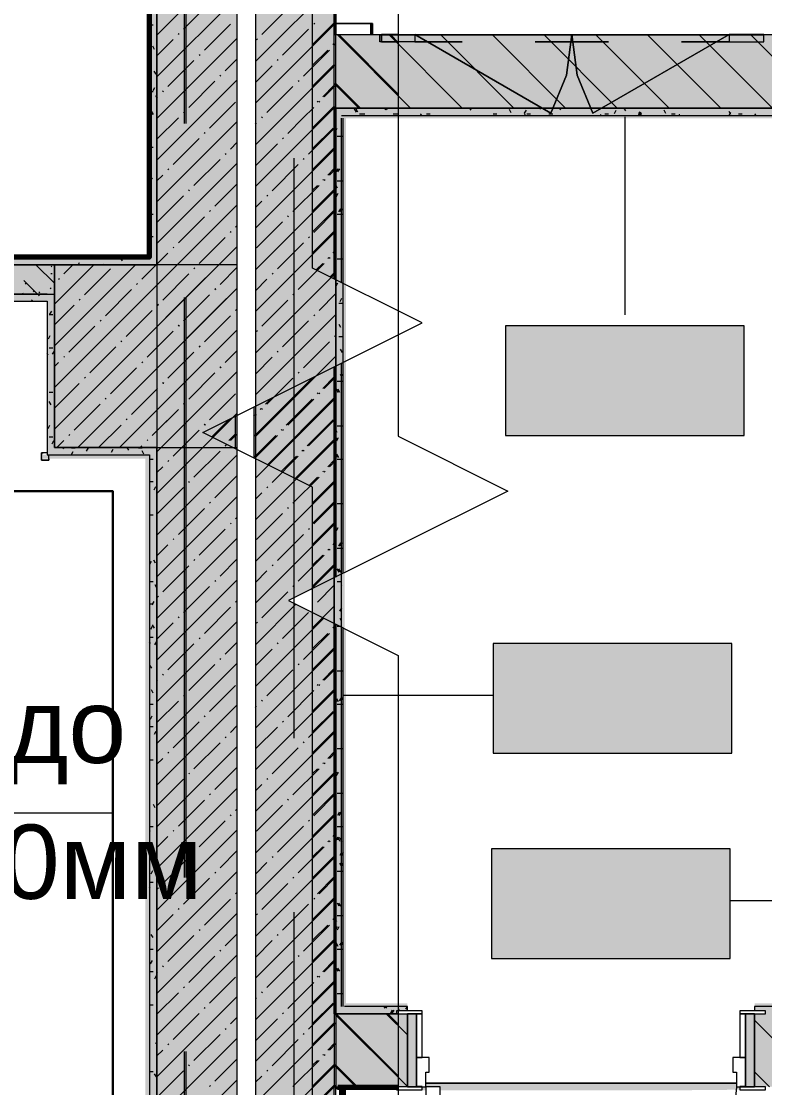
# Model space of a CAD drawing. Header units: millimetres. Extents: x -3817 to 677485, y -22715 to 103890.
# Drawn here: x 411392 to 413426, y 15317 to 18235 of the extents above; entities that cross this region are included whole.
import ezdxf

# ---------------------------------------------------------------- set-up
doc = ezdxf.new("R2010")
doc.units = ezdxf.units.MM
doc.layers.add('PDF _Геометрия', color=7, linetype='Continuous', true_color=0x1d1d1d)
doc.layers.add('PDF _Сплошная заливка', color=7, linetype='Continuous', true_color=0xffffff)
doc.layers.add('PDF _Текст', color=7, linetype='Continuous')
doc.styles.add('PDF GOST-Common', font='arial.ttf')

msp = doc.modelspace()

# ---------------------------------------------------------------- hatches: boundary and pattern name
at = {"layer": 'PDF _Сплошная заливка', "transparency": 33554559}
h = msp.add_hatch(color=256, dxfattribs=at)
h.paths.add_polyline_path([(411982.9, 17069), (411982.9, 17449), (411762.9, 17449), (411762.9, 17069)], flags=0)
h.paths.add_polyline_path([(411982.9, 21019), (411982.9, 24619), (411762.9, 24619), (411762.9, 21019), (411771.4, 21019)], flags=0)
h.paths.add_polyline_path([(411982.9, 25119), (411982.9, 28519), (411762.9, 28519), (411762.9, 25119), (411887, 25119)], flags=0)
h = msp.add_hatch(color=256, dxfattribs=at)
h.paths.add_polyline_path([(411762.9, 17589), (411762.9, 19279), (411754.9, 19279), (411754.9, 19309), (411742.9, 19309), (411742.9, 17589)], flags=0)
h.paths.add_polyline_path([(411742.9, 20409), (411754.9, 20409), (411756.2, 20439), (411762.9, 20439), (411762.9, 20519), (411742.9, 20519), (411742.9, 20460.3)], flags=0)
h = msp.add_hatch(color=256, dxfattribs=at)
h.paths.add_polyline_path([(411762.9, 17449), (411982.9, 17449), (411982.9, 19309), (411762.9, 19309), (411762.9, 17569)], flags=0)
h.paths.add_polyline_path([(411762.9, 20409), (411982.9, 20410.6), (411982.9, 20519), (411762.9, 20519), (411762.9, 20410.6)], flags=0)
for points in [[(412189.3, 17970), (412248.6, 17970), (412248.6, 19308.3), (412189.3, 19308.3), (412189.3, 17972.2)], [(413148.6, 17998), (413548.6, 17998), (413548.6, 18198), (412248.6, 18198), (412248.6, 17998), (412502.1, 17998)], [(416128.6, 17978), (416128.6, 17998), (412248.6, 17998), (412248.6, 17978), (416120.6, 17978)], [(412252.9, 12319), (412252.9, 16585.1), (412123.6, 16649.8), (412252.9, 16714.4), (412252.9, 17970), (412032.9, 17970), (412032.9, 12319)], [(412401, 15519), (412422.9, 15519), (412422.9, 15539), (412272.9, 15539), (412272.9, 15519)], [(412262.9, 15319), (412423.6, 15321.1), (412422.9, 15519), (412252.9, 15519), (412252.9, 15319)], [(413373.6, 15319), (413398.6, 15319), (413398.6, 15519), (413373.6, 15519), (413373.6, 15355)]]:
    msp.add_hatch(color=256, dxfattribs=at).paths.add_polyline_path(points)
h = msp.add_hatch(color=256, dxfattribs=at)
h.paths.add_polyline_path([(412189.3, 12319), (412248.6, 12319), (412248.6, 17289.6), (412028.6, 17179.6), (412028.6, 17040.3), (412189.3, 16959.9), (412189.3, 13268.1)], flags=0)
h.paths.add_polyline_path([(412248.6, 17530.3), (412248.6, 17970), (412189.3, 17970), (412189.3, 17559.9)], flags=0)
h = msp.add_hatch(color=256, dxfattribs=at)
h.paths.add_polyline_path([(412268.6, 15519), (412268.6, 17299.6), (412248.6, 17289.6), (412248.6, 15519)], flags=0)
h.paths.add_polyline_path([(412268.6, 17520.3), (412268.6, 17978), (412248.6, 17978), (412248.6, 17530.3), (412250.9, 17529.1)], flags=0)
h = msp.add_hatch(color=256, dxfattribs=at)
h.paths.add_polyline_path([(412272.9, 15519), (412272.9, 16575.1), (412252.9, 16585.1), (412252.9, 15519)], flags=0)
h.paths.add_polyline_path([(412252.9, 16714.4), (412272.9, 16724.4), (412272.9, 17978), (412252.9, 17978), (412252.9, 16949.8)], flags=0)
at = {"layer": 'PDF _Сплошная заливка', "true_color": 0x73b588, "transparency": 33554559}
for points in [[(414441.5, 17970), (416120.6, 17970), (416120.6, 17978), (412268.6, 17978), (412268.6, 17970), (413148.6, 17970)], [(412280.9, 17970), (412423.6, 17970.3), (412423.6, 17978), (412272.9, 17978), (412272.9, 17970)], [(412423.6, 15539), (412423.6, 15547), (412280.9, 15547), (412280.9, 15539), (412401, 15539)]]:
    msp.add_hatch(color=103, dxfattribs=at).paths.add_polyline_path(points)
h = msp.add_hatch(color=103, dxfattribs=at)
h.paths.add_polyline_path([(412280.9, 15539), (412280.9, 16571.1), (412272.9, 16575.1), (412272.9, 15539)], flags=0)
h.paths.add_polyline_path([(412272.9, 16724.4), (412280.9, 16728.4), (412280.9, 17970), (412272.9, 17970), (412272.9, 16949.8)], flags=0)
at = {"layer": 'PDF _Сплошная заливка', "transparency": 33554559}
h = msp.add_hatch(color=256, dxfattribs=at)
h.paths.add_polyline_path([(408882.9, 17569), (408882.9, 17577), (408912.9, 17577), (408912.9, 17589), (405862.9, 17589), (405862.9, 17577), (405892.9, 17577), (405892.9, 17569), (407520.3, 17569)], flags=0)
h.paths.add_polyline_path([(410521, 17569), (411762.9, 17569), (411762.9, 17589), (410012.9, 17589), (410012.9, 17577), (410042.9, 17577), (410042.9, 17569)], flags=0)
h.paths.add_polyline_path([(402537.7, 17569), (402537.7, 17577), (402567.7, 17577), (402567.7, 17589), (400822.9, 17589), (400822.9, 17569), (402342.9, 17569)], flags=0)
h.paths.add_polyline_path([(404732.9, 17569), (404732.9, 17577), (404762.9, 17577), (404762.9, 17589), (403667.7, 17589), (403667.7, 17577), (403697.7, 17577), (403697.7, 17569), (404519.5, 17569)], flags=0)
h = msp.add_hatch(color=256, dxfattribs=at)
h.paths.add_polyline_path([(407882.7, 17489), (408912.9, 17489), (408912.9, 17569), (406362.9, 17569), (406362.9, 17489), (407520.3, 17489)], flags=0)
h.paths.add_polyline_path([(411482.9, 17489), (411482.9, 17569), (410012.9, 17569), (410012.9, 17489), (411462.9, 17489)], flags=0)
h.paths.add_polyline_path([(403667.7, 17489), (404762.9, 17489), (404762.9, 17569), (403667.7, 17569)], flags=0)
h.paths.add_polyline_path([(402342.9, 17489), (402567.7, 17489), (402567.7, 17569), (402342.9, 17569)], flags=0)
h = msp.add_hatch(color=256, dxfattribs=at)
h.paths.add_polyline_path([(411462.9, 17469), (411462.9, 17489), (410042.9, 17489), (410042.9, 17481), (410012.9, 17481), (410012.9, 17469), (410521, 17469)], flags=0)
h.paths.add_polyline_path([(408262.7, 17469), (408912.9, 17469), (408912.9, 17481), (408882.9, 17481), (408882.9, 17489), (408262.7, 17489)], flags=0)
h = msp.add_hatch(color=256, dxfattribs=at)
h.paths.add_polyline_path([(412396.7, 15519), (412418.6, 15519), (412418.6, 15527), (412448.6, 15527), (412448.6, 15539), (412268.6, 15539), (412268.6, 15519)], flags=0)
h.paths.add_polyline_path([(413768.6, 15519), (413768.6, 15539), (413398.6, 15539), (413398.6, 15527), (413428.6, 15527), (413428.6, 15519)], flags=0)
at = {"layer": 'PDF _Сплошная заливка', "true_color": 0x73b588, "transparency": 33554559}
h = msp.add_hatch(color=103, dxfattribs=at)
h.paths.add_polyline_path([(413748.6, 15539), (413748.6, 15547), (413398.6, 15547), (413398.6, 15539)], flags=0)
h.paths.add_polyline_path([(412396.7, 15539), (412448.6, 15539), (412448.6, 15547), (412276.6, 15547), (412276.6, 15539)], flags=0)
at = {"layer": 'PDF _Сплошная заливка', "transparency": 33554559}
h = msp.add_hatch(color=256, dxfattribs=at)
h.paths.add_polyline_path([(414598.6, 15319), (414778.6, 15319), (414778.6, 15519), (414598.6, 15519), (414598.6, 15399)], flags=0)
h.paths.add_polyline_path([(412448.6, 15319), (412448.6, 15519), (412248.6, 15519), (412248.6, 15319), (412418.6, 15319)], flags=0)
h.paths.add_polyline_path([(413428.6, 15319), (413898.6, 15319), (413898.6, 15519), (413398.6, 15519), (413398.6, 15319)], flags=0)
at = {"layer": 'PDF _Сплошная заливка', "true_color": 0x494949, "transparency": 33554559}
h = msp.add_hatch(color=251, dxfattribs=at)
h.paths.add_polyline_path([(413148.6, 15309), (413358.6, 15311), (413358.6, 15319), (413348.6, 15319), (413348.6, 15329), (412498.6, 15329), (412498.6, 15319), (412538.6, 15319), (412538.6, 15309)], flags=0)
h.paths.add_polyline_path([(412448.6, 15309), (412498.6, 15309), (412498.6, 15319), (412488.6, 15319), (412488.6, 15311), (412448.6, 15311)], flags=0)

# ---------------------------------------------------------------- linework, layer by layer
at = {"layer": 'PDF _Геометрия', "color": 7, "lineweight": 9}
for points in [[(412189.3, 5220.1), (412189.3, 16959.9), (411889.3, 17109.9), (412489.3, 17409.9), (412189.3, 17559.9), (412189.3, 29299.8)], [(412423.6, 29299.8), (412423.6, 17099.8), (412723.6, 16949.8), (412123.6, 16649.8), (412423.6, 16499.8), (412423.6, 4299.8)], [(412248.6, 18415.3), (412248.6, 18199), (412422.4, 18199)], [(412252.9, 18415.3), (412252.9, 18199), (412423.6, 18199), (412377.9, 18199)], [(413374.9, 18199), (413548.6, 18199), (413548.6, 18415.3)], [(412032.9, 18198), (412032.9, 17998), (412032.9, 17978)], [(412248.6, 17998), (413548.6, 17998), (412248.6, 17998), (412248.6, 17978), (412248.6, 17970), (412248.6, 17837.9), (412248.6, 17785.7), (412248.6, 17530.3), (412248.6, 17785.7), (412248.6, 17837.9), (412248.6, 17970), (412248.6, 17978), (412248.6, 17998), (412248.6, 18198)], [(412252.9, 17998), (412423.6, 17998), (412252.9, 17998), (412252.9, 17978), (412252.9, 17970), (412252.9, 17837.9), (412252.9, 17785.7), (412252.9, 16714.4), (412252.9, 17785.7), (412252.9, 17837.9), (412252.9, 17970), (412252.9, 17978), (412252.9, 17998), (412252.9, 18198)], [(412373.6, 18199), (412468.6, 18199), (412841, 17984), (412884, 18087.7), (412898.6, 18199), (412913.3, 18087.7), (412956.2, 17984), (413328.6, 18199)], [(413423.6, 18199), (413328.6, 18199), (412956.2, 17984), (412913.3, 18087.7), (412898.6, 18199), (412884, 18087.7), (412841, 17984), (412468.6, 18199)], [(412739.9, 18199), (413057.4, 18199)], [(413198.7, 18179), (413328.6, 18179), (413198.7, 18179)], [(412268.6, 17978), (416120.6, 17978)], [(412268.6, 17520.3), (412268.6, 17785.7), (412268.6, 17837.9), (412268.6, 17970)], [(412272.9, 17978), (412423.6, 17978)], [(412272.9, 16724.4), (412272.9, 17785.7), (412272.9, 17837.9), (412272.9, 17970)], [(413043.5, 17974), (413043.5, 17432.1)], [(411741.9, 17589), (410012.9, 17589)], [(411462.9, 17489), (410042.9, 17489), (411462.9, 17489), (411482.9, 17489)], [(412248.6, 15519), (412248.6, 17289.6), (412248.6, 15519), (412268.6, 15519), (412396.7, 15519), (412418.6, 15519), (412396.7, 15519), (412268.6, 15519), (412248.6, 15519), (412248.6, 15319)], [(412268.6, 15539), (412268.6, 17299.6)], [(411971.1, 17069), (411978.6, 17069), (411978.6, 17154.6)], [(411462.9, 17054), (411447.4, 17054), (411447.4, 17034.5), (411467.4, 17034.5), (411447.4, 17034.5), (411447.4, 17054), (411451.9, 17054)], [(411467.4, 17038), (411467.4, 17034.5), (411467.4, 17049)], [(412252.9, 15519), (412252.9, 16585.1), (412252.9, 15519), (412272.9, 15519), (412401, 15519), (412422.9, 15519), (412401, 15519), (412272.9, 15519), (412252.9, 15519), (412252.9, 15319)], [(412272.9, 15539), (412272.9, 16575.1)], [(412272.6, 16390.7), (412683.6, 16390.7)], [(410350.5, 16068.8), (411642.9, 16068.8)], [(413744.6, 15828.3), (413332.1, 15828.3)], [(412448.6, 15539), (412396.7, 15539), (412276.6, 15539)], [(412423.6, 15539), (412401, 15539), (412280.9, 15539)], [(413748.6, 15539), (413398.6, 15539)], [(412258.6, 15319), (412418.6, 15319)], [(412262.9, 15319), (412422.9, 15319)]]:
    msp.add_lwpolyline(points, dxfattribs=at)
at = {"layer": 'PDF _Геометрия', "color": 9, "lineweight": 9, "true_color": 0xc0c0c0}
for points in [[(412272.9, 19210), (412272.9, 19328.3), (412252.9, 19328.3), (412252.9, 19189), (412272.9, 19189), (412423.6, 19189), (412252.9, 19189), (412252.9, 19308.3), (412032.9, 19308.3), (412032.9, 18198), (412032.9, 17998), (412032.9, 12319), (412252.9, 12319), (412252.9, 15319), (412262.9, 15319)], [(411754.9, 19309), (411742.9, 19309), (411742.9, 17589)], [(411982.9, 13469), (411982.9, 17069), (411982.9, 17449), (411982.9, 19308.3)], [(412377.9, 18198), (412423.6, 18198), (412252.9, 18198), (412252.9, 18969), (412423.6, 18969)], [(412373.6, 18198), (413423.6, 18198)], [(410012.9, 17481), (410012.9, 17469), (411462.9, 17469), (411462.9, 17069), (411462.9, 17049), (411742.9, 17049), (411742.9, 13719), (408350.6, 13719)], [(412028.6, 17179.6), (412028.6, 17040.3)], [(411978.6, 17065.3), (411978.6, 17069), (411978.6, 17154.6)], [(412448.6, 15527), (412448.6, 15539)], [(413398.6, 15539), (413398.6, 15527)], [(412448.6, 15319), (412448.6, 15519)], [(413398.6, 15519), (413398.6, 15319)], [(412189.3, 12319), (412248.6, 12319), (412248.6, 15319), (412258.6, 15319)]]:
    msp.add_lwpolyline(points, dxfattribs=at)
at = {"layer": 'PDF _Геометрия', "color": 231, "lineweight": 70, "true_color": 0xff80c0}
for points in [[(411742.9, 17589), (411742.9, 19309), (411741.9, 19309), (411741.9, 17590), (410012.9, 17590), (410012.9, 17589)], [(412258.6, 15319), (412258.6, 15318), (412268.6, 15318), (412268.6, 12519), (412269.6, 12519), (412269.6, 15318), (412418.6, 15318)], [(412262.9, 15319), (412262.9, 15318), (412272.9, 15318), (412272.9, 12519), (412273.9, 12519), (412273.9, 15318), (412422.9, 15318)]]:
    msp.add_lwpolyline(points, dxfattribs=at)
at = {"layer": 'PDF _Геометрия', "color": 7, "lineweight": 9}
for points in [[(411762.9, 17589), (411762.9, 19279), (411762.9, 17589), (411762.9, 17569)], [(412468.6, 18199), (412468.6, 18179), (412373.6, 18179), (412373.6, 18199)], [(412468.6, 18199), (412468.6, 18179), (412373.6, 18179), (412373.6, 18199)], [(412423.6, 18199), (412377.9, 18199), (412377.9, 18179), (412423.6, 18179), (412377.9, 18179), (412377.9, 18199)], [(413328.6, 18199), (413328.6, 18179), (413423.6, 18179), (413423.6, 18199)], [(413328.6, 18199), (413328.6, 18179), (413423.6, 18179), (413423.6, 18199)], [(412468.6, 18179), (412598.6, 18179)], [(412798.6, 18179), (412998.7, 18179)], [(411482.9, 17569), (410042.9, 17569)], [(411982.9, 17069), (411982.9, 17569), (411482.9, 17569), (411482.9, 17069)], [(413370, 17402), (412716.9, 17402), (412716.9, 17102), (413370, 17102)], [(413336.7, 16532.6), (412683.6, 16532.6), (412683.6, 16232.6), (413336.7, 16232.6)], [(413332.1, 15970.2), (412679, 15970.2), (412679, 15670.2), (413332.1, 15670.2)], [(412498.6, 15329), (413348.6, 15329)]]:
    msp.add_lwpolyline(points, close=True, dxfattribs=at)
at = {"layer": 'PDF _Геометрия', "color": 9, "lineweight": 9, "true_color": 0xc0c0c0}
for points in [[(412248.6, 18969), (413548.6, 18969), (413548.6, 17998), (413768.6, 17998), (413548.6, 17998), (413548.6, 18198), (412248.6, 18198)], [(411482.9, 17489), (411482.9, 17569), (411762.9, 17569), (411762.9, 17449), (411762.9, 17069), (411762.9, 13719), (411762.9, 17069), (411742.9, 17069), (411482.9, 17069)]]:
    msp.add_lwpolyline(points, close=True, dxfattribs=at)
at = {"layer": 'PDF _Геометрия', "color": 253, "lineweight": 9, "true_color": 0xaaaaaa}
for points in [[(411838.6, 17955.9), (411838.6, 18590.9)], [(411842.9, 17955.9), (411842.9, 18590.9)], [(412373.6, 18198), (412523.6, 18198)], [(412377.9, 18198), (412423.6, 18198)], [(412673.6, 18198), (412823.6, 18198)], [(412973.6, 18198), (413123.6, 18198)], [(413273.6, 18198), (413423.6, 18198)], [(412373.6, 17998), (412523.6, 17998)], [(412377.9, 17998), (412423.6, 17998)], [(412673.6, 17998), (412823.6, 17998)], [(412973.6, 17998), (413123.6, 17998)], [(413273.6, 17998), (413423.6, 17998)], [(412138.6, 16273.6), (412138.6, 17861.1)], [(411838.6, 15892.2), (411838.6, 17479.7)], [(411842.9, 15892.2), (411842.9, 17479.7)], [(412138.6, 15162.3), (412138.6, 15797.3)], [(411838.6, 14780.9), (411838.6, 15415.9)], [(411842.9, 14780.9), (411842.9, 15415.9)], [(413348.6, 15319), (413332.3, 15153.2), (413283.9, 14993.7), (413205.4, 14846.8), (413099.7, 14718), (412970.9, 14612.3), (412823.9, 14533.7), (412664.5, 14485.3), (412498.6, 14469)]]:
    msp.add_lwpolyline(points, dxfattribs=at)
at = {"layer": 'PDF _Геометрия', "lineweight": 9}
for points in [[(411762.9, 18197.5), (411982.9, 18417.6)], [(412032.9, 18125.4), (412252.9, 18345.4)], [(411762.9, 18083.5), (411982.9, 18303.5)], [(411836.2, 18213.8), (411907.4, 18285.1)], [(412050, 18199.5), (412121.3, 18270.8)], [(411893.2, 18156.8), (411964.5, 18228)], [(412032.9, 18011.4), (412252.9, 18231.4)], [(412107, 18142.5), (412178.3, 18213.8)], [(412189.3, 18172), (412248.6, 18231.4)], [(412192.6, 18228), (412194.9, 18230.4)], [(411762.9, 17969.5), (411982.9, 18189.5)], [(411762.9, 18140.5), (411807.6, 18185.3)], [(411821.9, 18199.5), (411824.3, 18201.9)], [(412035.7, 18185.3), (412038.1, 18187.6)], [(412457.3, 17998), (412257.3, 18198)], [(412423.6, 18036), (412261.6, 18198)], [(412598.8, 17998), (412398.7, 18198)], [(412423.6, 18177.4), (412403, 18198)], [(412740.2, 17998), (412540.2, 18198)], [(412881.6, 17998), (412681.6, 18198)], [(413023, 17998), (412823, 18198)], [(413164.4, 17998), (412964.4, 18198)], [(413305.9, 17998), (413105.9, 18198)], [(413447.3, 17998), (413247.3, 18198)], [(413548.6, 18038.1), (413388.7, 18198)], [(412164, 18085.5), (412235.3, 18156.8)], [(412189.3, 18115), (412231.1, 18156.8)], [(412245.3, 18171), (412247.7, 18173.4)], [(412249.6, 18171), (412252, 18173.4)], [(411793.4, 18057), (411864.7, 18128.3)], [(411878.9, 18142.5), (411881.3, 18144.9)], [(411950.2, 18099.7), (411982.9, 18132.4)], [(412092.8, 18128.3), (412095.1, 18130.6)], [(412032.9, 17897.3), (412105.6, 17970), (412252.9, 18117.3)], [(412032.9, 18068.4), (412078.5, 18114)], [(412189.3, 18058), (412248.6, 18117.3)], [(411762.9, 17855.4), (411982.9, 18075.4)], [(411850.4, 17999.9), (411921.7, 18071.2)], [(411935.9, 18085.5), (411938.3, 18087.9)], [(412149.8, 18071.2), (412152.2, 18073.6)], [(411779.1, 18042.7), (411781.5, 18045.1)], [(412064.3, 17985.7), (412135.5, 18057)], [(412216.8, 18028.5), (412248.6, 18060.3)], [(412221.1, 18028.5), (412252.9, 18060.3)], [(412315.9, 17998), (412248.6, 18065.3)], [(412320.2, 17998), (412252.9, 18065.3)], [(411762.9, 18026.5), (411764.9, 18028.5)], [(411907.4, 17942.9), (411978.7, 18014.2)], [(412202.6, 18014.2), (412204.9, 18016.6)], [(412206.8, 18014.2), (412209.2, 18016.6)], [(411836.2, 17985.7), (411838.5, 17988.1)], [(412032.9, 17783.3), (412219.6, 17970), (412252.9, 18003.3)], [(412121.3, 17928.7), (412162.6, 17970), (412192.6, 17999.9)], [(412189.3, 17943.9), (412215.4, 17970), (412248.6, 18003.3)], [(411762.9, 17912.4), (411821.9, 17971.4)], [(411762.9, 17741.4), (411982.9, 17961.4)], [(412032.9, 17954.3), (412035.7, 17957.2)], [(412050, 17971.4), (412052.4, 17973.8)], [(411893.2, 17928.7), (411895.5, 17931)], [(412178.3, 17871.6), (412249.6, 17942.9)], [(412189.3, 17886.9), (412245.3, 17942.9)], [(411807.6, 17843.1), (411878.9, 17914.4)], [(411964.5, 17885.9), (411982.9, 17904.3)], [(412032.9, 17840.3), (412092.8, 17900.2)], [(412107, 17914.4), (412109.4, 17916.8)], [(411950.2, 17871.6), (411952.6, 17874)], [(412032.9, 17669.2), (412252.9, 17889.2)], [(412189.3, 17829.9), (412248.6, 17889.2)], [(411762.9, 17627.3), (411982.9, 17847.3)], [(411864.7, 17786.1), (411935.9, 17857.4)], [(412078.5, 17771.8), (412149.8, 17843.1)], [(412164, 17857.4), (412166.4, 17859.8)], [(411762.9, 17798.4), (411779.1, 17814.6)], [(411793.4, 17828.9), (411795.8, 17831.2)], [(412231.1, 17814.6), (412248.6, 17832.2)], [(412235.3, 17814.6), (412252.9, 17832.2)], [(411921.7, 17729.1), (411982.9, 17790.3)], [(412135.5, 17714.8), (412206.8, 17786.1)], [(412189.3, 17772.9), (412202.6, 17786.1)], [(412216.8, 17800.4), (412219.2, 17802.7)], [(412221.1, 17800.4), (412223.4, 17802.7)], [(411764.9, 17686.3), (411836.2, 17757.6)], [(411850.4, 17771.8), (411852.8, 17774.2)], [(412032.9, 17555.2), (412252.9, 17775.2)], [(412064.3, 17757.6), (412066.6, 17760)], [(412189.3, 17715.8), (412248.6, 17775.2)], [(411762.9, 17513.3), (411982.9, 17733.3)], [(412032.9, 17726.2), (412050, 17743.3)], [(412189.3, 17658.8), (412248.6, 17718.1)], [(412192.6, 17657.8), (412252.9, 17718.1)], [(411821.9, 17629.3), (411893.2, 17700.6)], [(411907.4, 17714.8), (411909.8, 17717.2)], [(412121.3, 17700.6), (412123.6, 17702.9)], [(411964.5, 17657.8), (411966.8, 17660.2)], [(411978.7, 17672.1), (411982.9, 17676.2)], [(412032.9, 17441.1), (412252.9, 17661.1)], [(412035.7, 17615), (412107, 17686.3)], [(412189.3, 17601.8), (412248.6, 17661.1)], [(411878.9, 17572.3), (411950.2, 17643.5)], [(412178.3, 17643.5), (412180.7, 17645.9)], [(411762.9, 17399.2), (411812.7, 17449), (411982.9, 17619.2)], [(411762.9, 17570.3), (411793.4, 17600.8)], [(411807.6, 17615), (411810, 17617.4)], [(412092.8, 17558), (412164, 17629.3)], [(412245.3, 17600.8), (412248.6, 17604.1)], [(412249.6, 17600.8), (412252.9, 17604.1)], [(412149.8, 17501), (412221.1, 17572.3)], [(412199.4, 17554.9), (412216.8, 17572.3)], [(412231.1, 17586.5), (412233.4, 17588.9)], [(412235.3, 17586.5), (412237.7, 17588.9)], [(411482.9, 17461.4), (411590.5, 17569)], [(411482.9, 17347.3), (411704.6, 17569)], [(411482.9, 17233.3), (411818.6, 17569)], [(411482.9, 17119.2), (411932.7, 17569)], [(411508.3, 17543.8), (411533.5, 17569)], [(411565.3, 17486.7), (411636.6, 17558)], [(411722.1, 17529.5), (411761.6, 17569)], [(412032.9, 17327.1), (412252.9, 17547.1)], [(412078.5, 17543.8), (412080.9, 17546.1)], [(412237.4, 17535.9), (412248.6, 17547.1)], [(411494, 17529.5), (411496.4, 17531.9)], [(411707.8, 17515.2), (411710.2, 17517.6)], [(412032.9, 17498.1), (412064.3, 17529.5)], [(411546.7, 17069), (411982.9, 17505.2), (411926.7, 17449), (411762.9, 17285.2)], [(411622.3, 17429.7), (411693.6, 17501)], [(412135.5, 17486.7), (412137.9, 17489.1)], [(412206.8, 17444), (412252.9, 17490)], [(411482.9, 17404.3), (411536.8, 17458.2)], [(411551, 17472.5), (411553.4, 17474.8)], [(412050, 17401.2), (412121.3, 17472.5)], [(411679.3, 17372.7), (411750.6, 17444)], [(412032.9, 17213), (412252.9, 17433)], [(412192.6, 17429.7), (412194.9, 17432.1)], [(411522.5, 17329.9), (411593.8, 17401.2)], [(411608.1, 17415.4), (411610.4, 17417.8)], [(412107, 17344.2), (412178.3, 17415.4)], [(411660.8, 17069), (411982.9, 17391.1), (411762.9, 17171.1)], [(411736.4, 17315.7), (411807.6, 17386.9), (411762.9, 17342.2)], [(412035.7, 17386.9), (412038.1, 17389.3)], [(412249.6, 17372.7), (412252, 17375)], [(411579.5, 17272.9), (411650.8, 17344.2)], [(411665.1, 17358.4), (411667.5, 17360.8)], [(412164, 17287.1), (412235.3, 17358.4)], [(411508.3, 17315.7), (411510.6, 17318)], [(412032.9, 17099), (412252.9, 17319)], [(412032.9, 17270), (412078.5, 17315.7)], [(412092.8, 17329.9), (412095.1, 17332.3)], [(411482.9, 17290.3), (411494, 17301.4)], [(411636.6, 17215.9), (411707.8, 17287.1)], [(411722.1, 17301.4), (411724.5, 17303.8)], [(411565.3, 17258.6), (411567.7, 17261)], [(412028.6, 17099), (412189.9, 17260.2)], [(412064.3, 17187.3), (412135.5, 17258.6)], [(412149.8, 17272.9), (412152.2, 17275.3)], [(412216.8, 17230.1), (412248.6, 17261.9)], [(412221.1, 17230.1), (412252.9, 17261.9)], [(411482.9, 17176.2), (411551, 17244.4)], [(411693.6, 17158.8), (411764.9, 17230.1), (411762.9, 17228.1)], [(411622.3, 17201.6), (411624.7, 17204)], [(412032.9, 16984.9), (412252.9, 17204.9)], [(412060, 17187.3), (412075.8, 17203.2)], [(412065.5, 17021.8), (412248.6, 17204.9)], [(412117, 17130.3), (412188.3, 17201.6)], [(412121.3, 17130.3), (412192.6, 17201.6)], [(412202.6, 17215.9), (412204.9, 17218.2)], [(412206.8, 17215.9), (412209.2, 17218.2)], [(411536.8, 17116.1), (411608.1, 17187.3)], [(411750.6, 17101.8), (411821.9, 17173.1), (411762.9, 17114.1)], [(412045.7, 17173.1), (412048.1, 17175.5)], [(412050, 17173.1), (412052.4, 17175.5)], [(411679.3, 17144.6), (411681.7, 17146.9)], [(412028.6, 17156), (412031.5, 17158.8)], [(412032.9, 17156), (412035.7, 17158.8)], [(412174.1, 17073.3), (412245.3, 17144.6)], [(412178.3, 17073.3), (412249.6, 17144.6)], [(411603.8, 17069), (411665.1, 17130.3)], [(412102.8, 17116.1), (412105.1, 17118.4)], [(412107, 17116.1), (412109.4, 17118.4)], [(411489.7, 17069), (411508.3, 17087.6)], [(411522.5, 17101.8), (411524.9, 17104.2)], [(411736.4, 17087.6), (411738.7, 17089.9)], [(412028.6, 17041.9), (412088.5, 17101.8)], [(412032.9, 17041.9), (412092.8, 17101.8)], [(412032.9, 16870.9), (412252.9, 17090.9)], [(412141.6, 16983.8), (412248.6, 17090.9)], [(411717.8, 17069), (411722.1, 17073.3)], [(411762.9, 17057.1), (411774.8, 17069)], [(411762.9, 16943), (411888.9, 17069)], [(411762.9, 16829), (411982.9, 17049)], [(411807.6, 17044.8), (411831.9, 17069)], [(411864.7, 16987.8), (411935.9, 17059)], [(412159.8, 17059), (412162.2, 17061.4)], [(412164, 17059), (412166.4, 17061.4)], [(411793.4, 17030.5), (411795.8, 17032.9)], [(412078.5, 16973.5), (412149.8, 17044.8)], [(412103.6, 17002.8), (412145.5, 17044.8)], [(412231.1, 17016.3), (412248.6, 17033.8)], [(412235.3, 17016.3), (412252.9, 17033.8)], [(411762.9, 17000), (411779.1, 17016.3)], [(411921.7, 16930.7), (411982.9, 16991.9)], [(412135.5, 16916.5), (412206.8, 16987.8)], [(412179.6, 16964.8), (412202.6, 16987.8)], [(412216.8, 17002), (412219.2, 17004.4)], [(412221.1, 17002), (412223.4, 17004.4)], [(411764.9, 16888), (411836.2, 16959.2)], [(411850.4, 16973.5), (411852.8, 16975.9)], [(412032.9, 16756.8), (412252.9, 16976.8)], [(412064.3, 16959.2), (412066.6, 16961.6)], [(412189.3, 16917.5), (412248.6, 16976.8)], [(411762.9, 16714.9), (411982.9, 16934.9)], [(412032.9, 16927.9), (412050, 16945)], [(411821.9, 16830.9), (411893.2, 16902.2)], [(411907.4, 16916.5), (411909.8, 16918.9)], [(412121.3, 16902.2), (412123.6, 16904.6)], [(412189.3, 16860.5), (412248.6, 16919.8)], [(412192.6, 16859.5), (412252.9, 16919.8)], [(411978.7, 16873.7), (411982.9, 16877.9)], [(412035.7, 16816.7), (412107, 16888)], [(411878.9, 16773.9), (411950.2, 16845.2)], [(411964.5, 16859.5), (411966.8, 16861.8)], [(412032.9, 16642.8), (412252.9, 16862.8)], [(412178.3, 16845.2), (412180.7, 16847.6)], [(412189.3, 16803.4), (412248.6, 16862.8)], [(411762.9, 16600.9), (411982.9, 16820.9)], [(411807.6, 16816.7), (411810, 16819.1)], [(412092.8, 16759.7), (412164, 16830.9)], [(411762.9, 16771.9), (411793.4, 16802.4)], [(412231.1, 16788.2), (412233.4, 16790.5)], [(412235.3, 16788.2), (412237.7, 16790.5)], [(412245.3, 16802.4), (412248.6, 16805.7)], [(412249.6, 16802.4), (412252.9, 16805.7)], [(411864.7, 16759.7), (411867, 16762)], [(411935.9, 16716.9), (411982.9, 16763.8)], [(412149.8, 16702.6), (412221.1, 16773.9)], [(412189.3, 16746.4), (412216.8, 16773.9)], [(411779.1, 16674.1), (411850.4, 16745.4)], [(412032.9, 16699.8), (412064.3, 16731.2)], [(412078.5, 16745.4), (412080.9, 16747.8)], [(412184.4, 16680.2), (412252.9, 16748.7)], [(412189.3, 16689.4), (412248.6, 16748.7)], [(411762.9, 16486.8), (411982.9, 16706.8)], [(411921.7, 16702.6), (411924.1, 16705)], [(411836.2, 16617.1), (411907.4, 16688.4)], [(412050, 16602.8), (412121.3, 16674.1)], [(412135.5, 16688.4), (412137.9, 16690.8)], [(412202.6, 16645.6), (412248.6, 16691.7)], [(411764.9, 16659.9), (411767.2, 16662.2)], [(411978.7, 16645.6), (411981.1, 16648)], [(412032.9, 16528.7), (412143.8, 16639.6)], [(411893.2, 16560.1), (411964.5, 16631.4)], [(412107, 16545.8), (412178.3, 16617.1)], [(412189.3, 16575.3), (412248.6, 16634.7)], [(411762.9, 16372.8), (411982.9, 16592.8)], [(411762.9, 16543.8), (411807.6, 16588.6)], [(411821.9, 16602.8), (411824.3, 16605.2)], [(412032.9, 16414.7), (412219.9, 16601.6)], [(412035.7, 16588.6), (412038.1, 16591)], [(412164, 16488.8), (412235.3, 16560.1)], [(412189.3, 16518.3), (412231.1, 16560.1)], [(412245.3, 16574.3), (412247.7, 16576.7)], [(412249.6, 16574.3), (412252, 16576.7)], [(411793.4, 16460.3), (411864.7, 16531.6)], [(411878.9, 16545.8), (411881.3, 16548.2)], [(411950.2, 16503.1), (411982.9, 16535.7)], [(412032.9, 16300.6), (412252.9, 16520.6)], [(412092.8, 16531.6), (412095.1, 16533.9)], [(412189.3, 16461.3), (412248.6, 16520.6)], [(412032.9, 16471.7), (412078.5, 16517.3)], [(411762.9, 16258.7), (411982.9, 16478.7)], [(411850.4, 16403.3), (411921.7, 16474.5)], [(411935.9, 16488.8), (411938.3, 16491.2)], [(412149.8, 16474.5), (412152.2, 16476.9)], [(412216.8, 16431.8), (412248.6, 16463.6)], [(412221.1, 16431.8), (412252.9, 16463.6)], [(411779.1, 16446), (411781.5, 16448.4)], [(412064.3, 16389), (412135.5, 16460.3)], [(411762.9, 16429.8), (411764.9, 16431.8)], [(411907.4, 16346.2), (411978.7, 16417.5)], [(412032.9, 16186.6), (412252.9, 16406.6)], [(412189.3, 16347.2), (412248.6, 16406.6)], [(412202.6, 16417.5), (412204.9, 16419.9)], [(412206.8, 16417.5), (412209.2, 16419.9)], [(411762.9, 16315.7), (411821.9, 16374.7)], [(411836.2, 16389), (411838.5, 16391.4)], [(412050, 16374.7), (412052.4, 16377.1)], [(412121.3, 16332), (412192.6, 16403.3)], [(411762.9, 16144.7), (411982.9, 16364.7)], [(412032.9, 16357.6), (412035.7, 16360.5)], [(412178.3, 16275), (412249.6, 16346.2)], [(412189.3, 16290.2), (412245.3, 16346.2)], [(411807.6, 16246.4), (411878.9, 16317.7)], [(411893.2, 16332), (411895.5, 16334.3)], [(412107, 16317.7), (412109.4, 16320.1)], [(411964.5, 16289.2), (411982.9, 16307.6)], [(412032.9, 16243.6), (412092.8, 16303.5)], [(412032.9, 16072.5), (412252.9, 16292.5)], [(412189.3, 16233.2), (412248.6, 16292.5)], [(411864.7, 16189.4), (411935.9, 16260.7)], [(411950.2, 16275), (411952.6, 16277.3)], [(412164, 16260.7), (412166.4, 16263.1)], [(411762.9, 16030.6), (411982.9, 16250.6)], [(411793.4, 16232.2), (411795.8, 16234.6)], [(412078.5, 16175.2), (412149.8, 16246.4)], [(412231.1, 16217.9), (412248.6, 16235.5)], [(412235.3, 16217.9), (412252.9, 16235.5)], [(411762.9, 16201.7), (411779.1, 16217.9)], [(412216.8, 16203.7), (412219.2, 16206)], [(412221.1, 16203.7), (412223.4, 16206)], [(411850.4, 16175.2), (411852.8, 16177.5)], [(411921.7, 16132.4), (411982.9, 16193.6)], [(412032.9, 15958.5), (412252.9, 16178.5)], [(412135.5, 16118.1), (412206.8, 16189.4)], [(412189.3, 16176.2), (412202.6, 16189.4)], [(412189.3, 16119.1), (412248.6, 16178.5)], [(411764.9, 16089.6), (411836.2, 16160.9)], [(412032.9, 16129.5), (412050, 16146.6)], [(412064.3, 16160.9), (412066.6, 16163.3)], [(411762.9, 15916.6), (411982.9, 16136.6)], [(411907.4, 16118.1), (411909.8, 16120.5)], [(412189.3, 16062.1), (412248.6, 16121.4)], [(412192.6, 16061.1), (412252.9, 16121.4)], [(411821.9, 16032.6), (411893.2, 16103.9)], [(412035.7, 16018.3), (412107, 16089.6)], [(412121.3, 16103.9), (412123.6, 16106.3)], [(411964.5, 16061.1), (411966.8, 16063.5)], [(411978.7, 16075.4), (411982.9, 16079.5)], [(412032.9, 15844.4), (412252.9, 16064.4)], [(412189.3, 16005.1), (412248.6, 16064.4)], [(411878.9, 15975.6), (411950.2, 16046.9)], [(412092.8, 15961.3), (412164, 16032.6)], [(412178.3, 16046.9), (412180.7, 16049.2)], [(411762.9, 15802.5), (411982.9, 16022.5)], [(411762.9, 15973.6), (411793.4, 16004.1)], [(411807.6, 16018.3), (411810, 16020.7)], [(412245.3, 16004.1), (412248.6, 16007.4)], [(412249.6, 16004.1), (412252.9, 16007.4)], [(412149.8, 15904.3), (412221.1, 15975.6)], [(412189.3, 15948.1), (412216.8, 15975.6)], [(412231.1, 15989.8), (412233.4, 15992.2)], [(412235.3, 15989.8), (412237.7, 15992.2)], [(411779.1, 15875.8), (411850.4, 15947.1)], [(411864.7, 15961.3), (411867, 15963.7)], [(411935.9, 15918.5), (411982.9, 15965.5)], [(412032.9, 15730.4), (412252.9, 15950.4)], [(412078.5, 15947.1), (412080.9, 15949.4)], [(412189.3, 15891), (412248.6, 15950.4)], [(411762.9, 15688.5), (411982.9, 15908.5)], [(412032.9, 15901.4), (412064.3, 15932.8)], [(411836.2, 15818.8), (411907.4, 15890)], [(411921.7, 15904.3), (411924.1, 15906.7)], [(412135.5, 15890), (412137.9, 15892.4)], [(412202.6, 15847.3), (412248.6, 15893.3)], [(412206.8, 15847.3), (412252.9, 15893.3)], [(411764.9, 15861.5), (411767.2, 15863.9)], [(411978.7, 15847.3), (411981.1, 15849.6)], [(412050, 15804.5), (412121.3, 15875.8)], [(411893.2, 15761.7), (411964.5, 15833)], [(412032.9, 15616.3), (412252.9, 15836.3)], [(412189.3, 15777), (412248.6, 15836.3)], [(412192.6, 15833), (412194.9, 15835.4)], [(411762.9, 15574.4), (411982.9, 15794.4)], [(411821.9, 15804.5), (411824.3, 15806.9)], [(412035.7, 15790.2), (412038.1, 15792.6)], [(412107, 15747.5), (412178.3, 15818.8)], [(411762.9, 15745.5), (411807.6, 15790.2)], [(412164, 15690.5), (412235.3, 15761.7)], [(412189.3, 15720), (412231.1, 15761.7)], [(412245.3, 15776), (412247.7, 15778.4)], [(412249.6, 15776), (412252, 15778.4)], [(411793.4, 15661.9), (411864.7, 15733.2)], [(411878.9, 15747.5), (411881.3, 15749.8)], [(411950.2, 15704.7), (411982.9, 15737.4)], [(412092.8, 15733.2), (412095.1, 15735.6)], [(412032.9, 15502.3), (412252.9, 15722.3)], [(412032.9, 15673.3), (412078.5, 15719)], [(412189.3, 15662.9), (412248.6, 15722.3)], [(411762.9, 15460.4), (411982.9, 15680.4)], [(411850.4, 15604.9), (411921.7, 15676.2)], [(411935.9, 15690.5), (411938.3, 15692.8)], [(412149.8, 15676.2), (412152.2, 15678.6)], [(411779.1, 15647.7), (411781.5, 15650.1)], [(412064.3, 15590.7), (412135.5, 15661.9)], [(412216.8, 15633.4), (412248.6, 15665.2)], [(412221.1, 15633.4), (412252.9, 15665.2)], [(411762.9, 15631.4), (411764.9, 15633.4)], [(411907.4, 15547.9), (411978.7, 15619.2)], [(412202.6, 15619.2), (412204.9, 15621.5)], [(412206.8, 15619.2), (412209.2, 15621.5)], [(411836.2, 15590.7), (411838.5, 15593)], [(412032.9, 15388.2), (412252.9, 15608.2)], [(412121.3, 15533.6), (412192.6, 15604.9)], [(412189.3, 15548.9), (412248.6, 15608.2)], [(411762.9, 15517.4), (411821.9, 15576.4)], [(411762.9, 15346.3), (411982.9, 15566.3)], [(412032.9, 15559.3), (412035.7, 15562.1)], [(412050, 15576.4), (412052.4, 15578.8)], [(411893.2, 15533.6), (411895.5, 15536)], [(412178.3, 15476.6), (412249.6, 15547.9)], [(412189.3, 15491.9), (412245.3, 15547.9)], [(411807.6, 15448.1), (411878.9, 15519.4)], [(411964.5, 15490.9), (411982.9, 15509.3)], [(412032.9, 15445.2), (412092.8, 15505.1)], [(412107, 15519.4), (412109.4, 15521.7)], [(412448.6, 15319.7), (412249.3, 15519)], [(412423.6, 15349), (412253.6, 15519)], [(412448.6, 15461.1), (412390.7, 15519)], [(412423.6, 15490.4), (412395, 15519)], [(413580.7, 15319), (413398.6, 15501.1)], [(411950.2, 15476.6), (411952.6, 15479)], [(412032.9, 15274.2), (412252.9, 15494.2)], [(412189.3, 15434.8), (412248.6, 15494.2)], [(411762.9, 15232.3), (411982.9, 15452.3)], [(411864.7, 15391.1), (411935.9, 15462.4)], [(412078.5, 15376.8), (412149.8, 15448.1)], [(412164, 15462.4), (412166.4, 15464.7)], [(411762.9, 15403.3), (411779.1, 15419.6)], [(411793.4, 15433.8), (411795.8, 15436.2)], [(412231.1, 15419.6), (412248.6, 15437.1)], [(412235.3, 15419.6), (412252.9, 15437.1)], [(411921.7, 15334), (411982.9, 15395.2)], [(412135.5, 15319.8), (412206.8, 15391.1)], [(412189.3, 15377.8), (412202.6, 15391.1)], [(412216.8, 15405.3), (412219.2, 15407.7)], [(412221.1, 15405.3), (412223.4, 15407.7)], [(411764.9, 15291.3), (411836.2, 15362.6)], [(411850.4, 15376.8), (411852.8, 15379.2)], [(412032.9, 15160.1), (412252.9, 15380.1)], [(412064.3, 15362.6), (412066.6, 15364.9)], [(412189.3, 15320.8), (412248.6, 15380.1)], [(412307.9, 15319), (412248.6, 15378.3)], [(412312.2, 15319), (412252.9, 15378.3)], [(413439.3, 15319), (413398.6, 15359.6)], [(411762.9, 15118.2), (411982.9, 15338.2)], [(412032.9, 15331.2), (412050, 15348.3)], [(411907.4, 15319.8), (411909.8, 15322.2)], [(412189.3, 15263.8), (412248.6, 15323.1)], [(412192.6, 15262.8), (412252.9, 15323.1)]]:
    msp.add_lwpolyline(points, dxfattribs=at)
at = {"layer": 'PDF _Геометрия', "color": 253, "lineweight": 9, "true_color": 0x9b9b9b}
for points in [[(411743, 18225.8), (411753, 18225.8)], [(411756.9, 18158.5), (411751.9, 18167.2)], [(411761, 18090.5), (411756, 18099.2)], [(411746, 18095.3), (411742.9, 18090)], [(411743, 18042.9), (411753, 18042.9)], [(411757.1, 18053.7), (411752.1, 18045)], [(411762.9, 18026.3), (411760.1, 18031.2)], [(411743, 17982), (411753, 17982)], [(411753.9, 17980.8), (411748.9, 17989.5)], [(412309.2, 17987.1), (412304.2, 17995.8)], [(412313.4, 17987.1), (412308.4, 17995.8)], [(412317.8, 17982), (412327.9, 17982)], [(412319, 17998), (412318.5, 17997.1)], [(412322.1, 17982), (412332.1, 17982)], [(412323.3, 17998), (412322.7, 17997.1)], [(412389.4, 17998), (412386.5, 17993)], [(412393.7, 17998), (412390.8, 17993)], [(412409.3, 17982), (412419.3, 17982)], [(412413.5, 17982), (412423.6, 17982)], [(412486, 17982.4), (412483.5, 17978)], [(412500.7, 17982), (412510.8, 17982)], [(412623, 17992.3), (412619.6, 17998)], [(412683.6, 17982), (412693.7, 17982)], [(412691, 17996.4), (412690, 17998)], [(412732.6, 17985.2), (412727.6, 17993.9)], [(412773.4, 17992.4), (412768.3, 17983.7)], [(412772, 17978), (412769.2, 17982.7)], [(412775, 17982), (412785.1, 17982)], [(412811.8, 17998), (412810, 17994.9)], [(412836, 17982), (412846.1, 17982)], [(412868.7, 17993.4), (412866, 17998)], [(412977.5, 17980.2), (412976.2, 17978)], [(412988.4, 17982), (412998.5, 17982)], [(413019.1, 17991.3), (413014.1, 17982.6)], [(413046.4, 17990.4), (413042, 17998)], [(413079.8, 17982), (413089.9, 17982)], [(413087.1, 17987.2), (413082.1, 17978.5)], [(413088, 17979.2), (413083, 17987.9)], [(413156.1, 17983.3), (413151, 17992)], [(413171.3, 17982), (413181.3, 17982)], [(413194.3, 17978), (413192.7, 17980.9)], [(413234.1, 17998), (413233.4, 17996.8)], [(413332.9, 17986.2), (413328.2, 17978)], [(413333.8, 17980.3), (413328.7, 17989)], [(413354.2, 17982), (413364.2, 17982)], [(413400.9, 17982.1), (413398.6, 17978)], [(412554, 17978.3), (412553.9, 17978)], [(412251.4, 17941.8), (412248.6, 17937)], [(412255.7, 17941.8), (412252.9, 17937)], [(412256.9, 17921), (412266.9, 17921)], [(412261.1, 17921), (412271.2, 17921)], [(411746.9, 17871.1), (411742.9, 17878)], [(411743, 17890.5), (411753, 17890.5)], [(411750.9, 17803.1), (411745.9, 17811.8)], [(412258.5, 17832.1), (412253.5, 17823.4)], [(412262.7, 17832.1), (412257.7, 17823.4)], [(412253.4, 17778.9), (412248.6, 17787.2)], [(412257.7, 17778.9), (412252.9, 17787.2)], [(412256.9, 17799.1), (412266.9, 17799.1)], [(412261.1, 17799.1), (412271.2, 17799.1)], [(412254.4, 17764.1), (412249.4, 17755.4)], [(412258.7, 17764.1), (412253.6, 17755.4)], [(412265.6, 17722.5), (412260.5, 17713.8)], [(412269.8, 17722.5), (412264.8, 17713.8)], [(411743, 17707.6), (411753, 17707.6)], [(412256.9, 17707.6), (412266.9, 17707.6)], [(412261.1, 17707.6), (412271.2, 17707.6)], [(411747.9, 17671.9), (411742.9, 17663.3)], [(411743, 17646.7), (411753, 17646.7)], [(411407.7, 17585.7), (411417.7, 17585.7)], [(411453.6, 17589), (411451.4, 17585.1)], [(411499.1, 17585.7), (411509.2, 17585.7)], [(411550.8, 17574.5), (411547.7, 17569)], [(411590.6, 17585.7), (411600.6, 17585.7)], [(411668.8, 17579.7), (411663.7, 17588.4)], [(411700, 17589), (411697.1, 17584)], [(411736.8, 17583.8), (411733.8, 17589)], [(412256.9, 17585.7), (412266.9, 17585.7)], [(412261.1, 17585.7), (412271.2, 17585.7)], [(411618.9, 17570.4), (411618.1, 17569)], [(412257.6, 17518.4), (412252.9, 17510.3)], [(411442.4, 17484.2), (411439.6, 17489)], [(411421.8, 17473), (411419.6, 17469)], [(412261.1, 17463.8), (412271.2, 17463.8)], [(412268.7, 17476.7), (412263.7, 17468)], [(411468.6, 17433.3), (411478.7, 17433.3)], [(411474.6, 17442.5), (411469.6, 17433.8)], [(412266.9, 17397.1), (412261.9, 17405.8)], [(411470.5, 17374.4), (411465.5, 17365.7)], [(412261.1, 17372.4), (412271.2, 17372.4)], [(411468.6, 17341.9), (411478.7, 17341.9)], [(411465.8, 17321.7), (411462.9, 17326.7)], [(411481.7, 17332.8), (411476.7, 17324.1)], [(412271, 17329.1), (412266, 17337.8)], [(412256.9, 17250.4), (412266.9, 17250.4)], [(412261.1, 17250.4), (412271.2, 17250.4)], [(412268.6, 17264.8), (412265.8, 17269.8)], [(412272.9, 17264.8), (412270.1, 17269.8)], [(412259.7, 17219.4), (412254.6, 17228.1)], [(412263.9, 17219.4), (412258.9, 17228.1)], [(411468.6, 17220), (411478.7, 17220)], [(411473.9, 17185.6), (411468.9, 17194.4)], [(411469.5, 17128.7), (411464.4, 17120)], [(412252.6, 17109.7), (412248.6, 17116.6)], [(412256.9, 17109.7), (412252.9, 17116.6)], [(412256.9, 17128.5), (412266.9, 17128.5)], [(412261.1, 17128.5), (412271.2, 17128.5)], [(411468.6, 17098), (411478.7, 17098)], [(411480.6, 17087.1), (411475.6, 17078.4)], [(412255.2, 17094.9), (412250.2, 17086.2)], [(412259.5, 17094.9), (412254.4, 17086.2)], [(411508.5, 17064.8), (411506.1, 17069)], [(411533.4, 17056.6), (411529, 17049)], [(411529.6, 17067.6), (411539.7, 17067.6)], [(411575, 17067.7), (411570, 17059)], [(411643.1, 17063.7), (411638, 17055)], [(411686.2, 17061.8), (411682, 17069)], [(411712.5, 17067.6), (411722.5, 17067.6)], [(411727.8, 17050.7), (411722.8, 17059.4)], [(412256.7, 17041.7), (412251.7, 17050.4)], [(412260.9, 17041.7), (412255.9, 17050.4)], [(411743, 17037.1), (411753, 17037.1)], [(412256.9, 17037.1), (412266.9, 17037.1)], [(412261.1, 17037.1), (412271.2, 17037.1)], [(411743, 16976.1), (411753, 16976.1)], [(411759.8, 16961.1), (411754.8, 16952.4)], [(412256.9, 16915.2), (412266.9, 16915.2)], [(412261.1, 16915.2), (412271.2, 16915.2)], [(411743, 16884.7), (411753, 16884.7)], [(412254.1, 16849.2), (412249.1, 16840.5)], [(412258.4, 16849.2), (412253.3, 16840.5)], [(412256.9, 16793.2), (412266.9, 16793.2)], [(412265.3, 16807.6), (412260.2, 16798.9)], [(412261.1, 16793.2), (412271.2, 16793.2)], [(412269.5, 16807.6), (412264.5, 16798.9)], [(411747.6, 16757), (411742.9, 16748.9)], [(411759.4, 16752.1), (411754.4, 16760.9)], [(412261.9, 16727.9), (412256.8, 16736.6)], [(412266.1, 16727.9), (412261.1, 16736.6)], [(411743, 16701.8), (411753, 16701.8)], [(412256.9, 16701.8), (412266.9, 16701.8)], [(411762.9, 16685.1), (411758.5, 16692.8)], [(412268.6, 16691.5), (412267.3, 16689.2)], [(411743, 16640.8), (411753, 16640.8)], [(411754.6, 16647.3), (411749.6, 16638.6)], [(411762.9, 16624.2), (411762.5, 16624.8)], [(412268.3, 16629.9), (412263.2, 16621.2)], [(411750.6, 16579.3), (411745.5, 16570.6)], [(411756.4, 16574.4), (411751.4, 16583.2)], [(412256.9, 16579.9), (412266.9, 16579.9)], [(412261.1, 16579.9), (412263.3, 16579.9)], [(412268.6, 16594.3), (412265, 16600.6)], [(411745.3, 16532.8), (411742.9, 16536.9)], [(411743, 16549.4), (411753, 16549.4)], [(411761.7, 16537.6), (411756.7, 16528.9)], [(411749.3, 16464.8), (411744.3, 16473.5)], [(412256.9, 16458), (412266.9, 16458)], [(412261.1, 16458), (412271.2, 16458)], [(411753.4, 16396.7), (411748.4, 16405.4)], [(412255.9, 16372.5), (412250.9, 16381.2)], [(412260.1, 16372.5), (412255.1, 16381.2)], [(412267.2, 16384.1), (412262.1, 16375.4)], [(412271.4, 16384.1), (412266.4, 16375.4)], [(411743, 16366.5), (411753, 16366.5)], [(412256.9, 16366.5), (412266.9, 16366.5)], [(412261.1, 16366.5), (412271.2, 16366.5)], [(411749.5, 16333.5), (411744.4, 16324.8)], [(411743, 16305.6), (411753, 16305.6)], [(411760.6, 16291.9), (411755.6, 16283.2)], [(412256.9, 16244.6), (412266.9, 16244.6)], [(412261.1, 16244.6), (412271.2, 16244.6)], [(411743, 16214.1), (411753, 16214.1)], [(412254.9, 16180), (412249.9, 16171.3)], [(412259.2, 16180), (412254.1, 16171.3)], [(412256.9, 16122.7), (412266.9, 16122.7)], [(412261.1, 16122.7), (412271.2, 16122.7)], [(411758.6, 16083), (411753.6, 16091.7)], [(412262, 16070.4), (412257, 16061.7)], [(412266.2, 16070.4), (412261.2, 16061.7)], [(411743, 16031.2), (411753, 16031.2)], [(412256.9, 16031.2), (412266.9, 16031.2)], [(412261.1, 16031.2), (412271.2, 16031.2)], [(411744.3, 16019.8), (411742.9, 16017.3)], [(412257.9, 16002.3), (412252.9, 15993.6)], [(412262.1, 16002.3), (412257.1, 15993.6)], [(412265.1, 15990.7), (412260.1, 15999.4)], [(412269.4, 15990.7), (412264.4, 15999.4)], [(411743, 15970.3), (411753, 15970.3)], [(411762.9, 15953.6), (411761.7, 15955.6)], [(412268.6, 15960), (412264, 15952)], [(412272.9, 15960), (412268.3, 15952)], [(411751.4, 15910.1), (411746.3, 15901.4)], [(412256.9, 15909.3), (412266.9, 15909.3)], [(412261.1, 15909.3), (412271.2, 15909.3)], [(412268.6, 15923.7), (412264.2, 15931.4)], [(412272.9, 15923.7), (412268.4, 15931.4)], [(411743, 15878.8), (411753, 15878.8)], [(411744.5, 15863.6), (411742.9, 15866.3)], [(412268.6, 15862.8), (412268.3, 15863.4)], [(412272.9, 15862.8), (412272.5, 15863.4)], [(412262.2, 15813), (412257.1, 15821.7)], [(412266.4, 15813), (412261.4, 15821.7)], [(412251, 15771.4), (412248.6, 15775.5)], [(412255.2, 15771.4), (412252.9, 15775.5)], [(412256.9, 15787.4), (412266.9, 15787.4)], [(412261.1, 15787.4), (412271.2, 15787.4)], [(411752.6, 15727.6), (411747.6, 15736.3)], [(412256.8, 15756.6), (412251.8, 15747.9)], [(412261.1, 15756.6), (412256, 15747.9)], [(412255.1, 15703.4), (412250.1, 15712.1)], [(412259.3, 15703.4), (412254.3, 15712.1)], [(412268, 15715), (412262.9, 15706.2)], [(412272.2, 15715), (412267.2, 15706.3)], [(411743, 15696), (411753, 15696)], [(412256.9, 15696), (412266.9, 15696)], [(412261.1, 15696), (412271.2, 15696)], [(411750.3, 15664.4), (411745.2, 15655.6)], [(411743, 15635), (411753, 15635)], [(411761.4, 15622.7), (411756.4, 15614)], [(412259.2, 15635.3), (412254.1, 15644)], [(412263.4, 15635.3), (412258.4, 15644)], [(412256.9, 15574), (412266.9, 15574)], [(412261.1, 15574), (412271.2, 15574)], [(411743, 15543.6), (411753, 15543.6)], [(412388.2, 15533.8), (412385.2, 15539)], [(412392.4, 15533.8), (412389.4, 15539)], [(412407, 15529.1), (412402, 15520.4)], [(412411.3, 15529.1), (412406.2, 15520.4)], [(412427.3, 15527), (412424.8, 15531.4)], [(412447.9, 15539), (412443.6, 15531.5)], [(411762.9, 15442.4), (411759.4, 15436.3)], [(411743, 15360.7), (411753, 15360.7)], [(411761.9, 15345.8), (411756.9, 15354.5)]]:
    msp.add_lwpolyline(points, dxfattribs=at)
at = {"layer": 'PDF _Геометрия', "color": 133, "lineweight": 9, "true_color": 0x52e2e2}
for points in [[(412348.6, 18229), (412248.6, 18229), (412348.6, 18229)], [(412348.6, 18229), (412248.6, 18229), (412348.6, 18229)], [(412352.9, 18229), (412252.9, 18229), (412352.9, 18229)], [(412352.9, 18229), (412252.9, 18229), (412352.9, 18229)], [(412348.6, 18198), (412348.6, 18229), (412348.6, 18198)], [(412348.6, 18198), (412348.6, 18229), (412348.6, 18198)], [(412352.9, 18198), (412352.9, 18229), (412352.9, 18198)], [(412352.9, 18198), (412352.9, 18229), (412352.9, 18198)]]:
    msp.add_lwpolyline(points, dxfattribs=at)
at = {"layer": 'PDF _Геометрия', "color": 231, "lineweight": 9, "true_color": 0xff80c0}
for points in [[(410012.9, 17589), (411741.9, 17589), (411742.9, 17589)], [(412418.6, 15319), (412258.6, 15319)], [(412422.9, 15319), (412262.9, 15319)]]:
    msp.add_lwpolyline(points, dxfattribs=at)
at = {"layer": 'PDF _Геометрия', "color": 252, "lineweight": 9, "true_color": 0x878787}
for points in [[(411482.9, 17518.3), (411432.2, 17569)], [(411473.4, 17544.7), (411476.7, 17545.1)], [(411473.5, 17563.1), (411476.2, 17565.1)], [(411436.8, 17489), (411399.5, 17526.3)], [(411403, 17518.9), (411405.8, 17517.1)], [(411392.4, 17489), (411398.4, 17491.3)], [(411397.7, 17489), (411398.4, 17491.3)], [(411424.8, 17497.3), (411427.2, 17495)], [(411440.5, 17495), (411443.3, 17493.2)], [(411471.3, 17503.9), (411474, 17505.9)]]:
    msp.add_lwpolyline(points, dxfattribs=at)
at = {"layer": 'PDF _Геометрия', "lineweight": 9}
for points in [[(411850.4, 17543.8), (411779.1, 17472.5)], [(411867, 17560.4), (411864.7, 17558)], [(411982.9, 17562.2), (411935.9, 17515.2)], [(411907.4, 17486.7), (411869.7, 17449), (411836.2, 17415.4)], [(411924.1, 17503.4), (411921.7, 17501)], [(411767.2, 17460.6), (411764.9, 17458.2)], [(411964.5, 17429.7), (411893.2, 17358.4)], [(411981.1, 17446.3), (411978.7, 17444)], [(411824.3, 17403.6), (411821.9, 17401.2)], [(411881.3, 17346.5), (411878.9, 17344.2)], [(411864.7, 17329.9), (411793.4, 17258.6)], [(411982.9, 17334.1), (411950.2, 17301.4)], [(411938.3, 17289.5), (411935.9, 17287.1)], [(411982.9, 17277.1), (411774.8, 17069)], [(411921.7, 17272.9), (411850.4, 17201.6)], [(411781.5, 17246.7), (411779.1, 17244.4)], [(411978.7, 17215.9), (411907.4, 17144.6)], [(411838.5, 17189.7), (411836.2, 17187.3)], [(411982.9, 17163), (411888.9, 17069)], [(411961.8, 17146.2), (411913.5, 17097.8)], [(411878.9, 17116.1), (411831.9, 17069)], [(411895.5, 17132.7), (411893.2, 17130.3)], [(411978.6, 17106), (411960.2, 17087.6)], [(411982.9, 17106), (411964.5, 17087.6)], [(411952.6, 17075.7), (411950.2, 17073.3)]]:
    msp.add_lwpolyline(points, close=True, dxfattribs=at)
at = {"layer": 'PDF _Геометрия', "color": 231, "lineweight": 30, "true_color": 0xff80c0}
msp.add_lwpolyline([(411362.9, 17369), (408402.7, 17369), (408402.7, 13839), (411642.9, 13839), (411642.9, 16949), (411362.9, 16949)], close=True, dxfattribs=at)
at = {"layer": 'PDF _Геометрия', "color": 253, "lineweight": 13, "true_color": 0xaaaaaa}
for points in [[(412488.6, 15527), (412418.6, 15527), (412418.6, 15519), (412488.6, 15519)], [(412473.6, 15519), (412448.6, 15519), (412448.6, 15319), (412473.6, 15319)], [(412488.6, 15519), (412473.6, 15519), (412473.6, 15399), (412488.6, 15399)], [(413358.6, 15527), (413358.6, 15519), (413428.6, 15519), (413428.6, 15527)], [(413358.6, 15519), (413358.6, 15399), (413373.6, 15399), (413373.6, 15519)], [(413373.6, 15519), (413373.6, 15319), (413398.6, 15319), (413398.6, 15519)], [(412498.6, 15319), (412498.6, 15359), (412508.6, 15359), (412508.6, 15399), (412473.6, 15399), (412473.6, 15319)], [(413348.6, 15319), (413373.6, 15319), (413373.6, 15399), (413338.6, 15399), (413338.6, 15359), (413348.6, 15359)], [(412488.6, 15319), (412418.6, 15319), (412418.6, 15311), (412488.6, 15311)], [(412488.6, 15320), (412473.6, 15320), (412473.6, 15319), (412488.6, 15319)], [(412498.6, 14469), (412538.6, 14469), (412538.6, 15319), (412498.6, 15319)], [(413358.6, 15320), (413358.6, 15319), (413373.6, 15319), (413373.6, 15320)], [(413358.6, 15319), (413358.6, 15311), (413428.6, 15311), (413428.6, 15319)]]:
    msp.add_lwpolyline(points, close=True, dxfattribs=at)
for points in [[(412422.9, 15527), (412422.9, 15519)], [(412422.9, 15319), (412422.9, 15311)]]:
    msp.add_lwpolyline(points, dxfattribs=at)
at = {"layer": 'PDF _Сплошная заливка', "lineweight": 35, "transparency": 33554559}
for points in [[(412252.9, 17970), (412252.9, 19308.3), (412032.9, 17970), (412032.9, 19308.3)], [(412423.6, 17998), (412423.6, 18198), (412252.9, 17998), (412252.9, 18198)], [(412252.9, 17978), (412423.6, 17978), (412252.9, 17998), (412423.6, 17998)], [(411482.9, 17069), (411982.9, 17069), (411482.9, 17569), (411982.9, 17569)], [(411482.9, 17069), (411482.9, 17489), (411462.9, 17069), (411462.9, 17489)], [(411971.1, 17069), (411978.6, 17069), (411889.3, 17109.9), (411978.6, 17154.6)], [(411978.6, 17069), (411978.6, 17154.6), (411971.1, 17069), (411889.3, 17109.9)], [(411462.9, 17049), (411742.9, 17049), (411462.9, 17069), (411742.9, 17069)], [(411762.9, 13719), (411762.9, 17069), (411742.9, 13719), (411742.9, 17069)], [(411982.9, 13469), (411982.9, 17069), (411762.9, 13469), (411762.9, 17069)], [(411978.6, 17065.3), (411978.6, 17069), (411978.4, 17065.4), (411971.1, 17069)], [(412448.6, 15319), (412473.6, 15319), (412448.6, 15519), (412473.6, 15519)]]:
    msp.add_solid(points, dxfattribs=at)
at = {"layer": 'PDF _Сплошная заливка', "color": 103, "lineweight": 35, "true_color": 0x73b588, "transparency": 33554559}
for points in [[(412276.6, 17516.3), (412276.6, 17970), (412269.6, 17519.8), (412268.6, 17970)], [(412276.6, 15539), (412276.6, 17303.6), (412268.6, 15539), (412268.6, 17299.6)]]:
    msp.add_solid(points, dxfattribs=at)
at = {"layer": 'PDF _Сплошная заливка', "color": 254, "lineweight": 35, "true_color": 0xffb9dc, "transparency": 33554559}
for points in [[(411741.9, 17589), (411741.9, 17590), (410521, 17589)], [(412422.9, 15318), (412422.9, 15319), (412273.9, 15318)]]:
    msp.add_solid(points, dxfattribs=at)
at = {"layer": 'PDF _Сплошная заливка', "lineweight": 9, "transparency": 33554559}
for points in [[(413370, 17402), (412716.9, 17402), (413370, 17102), (412716.9, 17102)], [(413336.7, 16532.6), (412683.6, 16532.6), (413336.7, 16232.6), (412683.6, 16232.6)], [(413332.1, 15970.2), (412679, 15970.2), (413332.1, 15670.2), (412679, 15670.2)]]:
    msp.add_solid(points, dxfattribs=at)
at = {"layer": 'PDF _Сплошная заливка', "color": 135, "lineweight": 35, "true_color": 0x3f92ba, "transparency": 33554559}
for points in [[(411451.9, 17038), (411731.9, 17038), (411451.9, 17049), (411731.9, 17049)], [(411742.9, 13730), (411742.9, 17049), (411731.9, 13730), (411731.9, 17049)]]:
    msp.add_solid(points, dxfattribs=at)

# ---------------------------------------------------------------- texts
at = {"layer": 'PDF _Текст', "color": 250, "true_color": 0x3c3c3c, "char_height": 203.2, "attachment_point": 4, "style": 'PDF GOST-Common'}
for s, insert in [('Н=до', (410984.9, 16277.6)), ('1800мм', (410865.8, 15933.6))]:
    msp.add_mtext(s, dxfattribs=dict(at, insert=insert))

doc.saveas('drawing.dxf')
